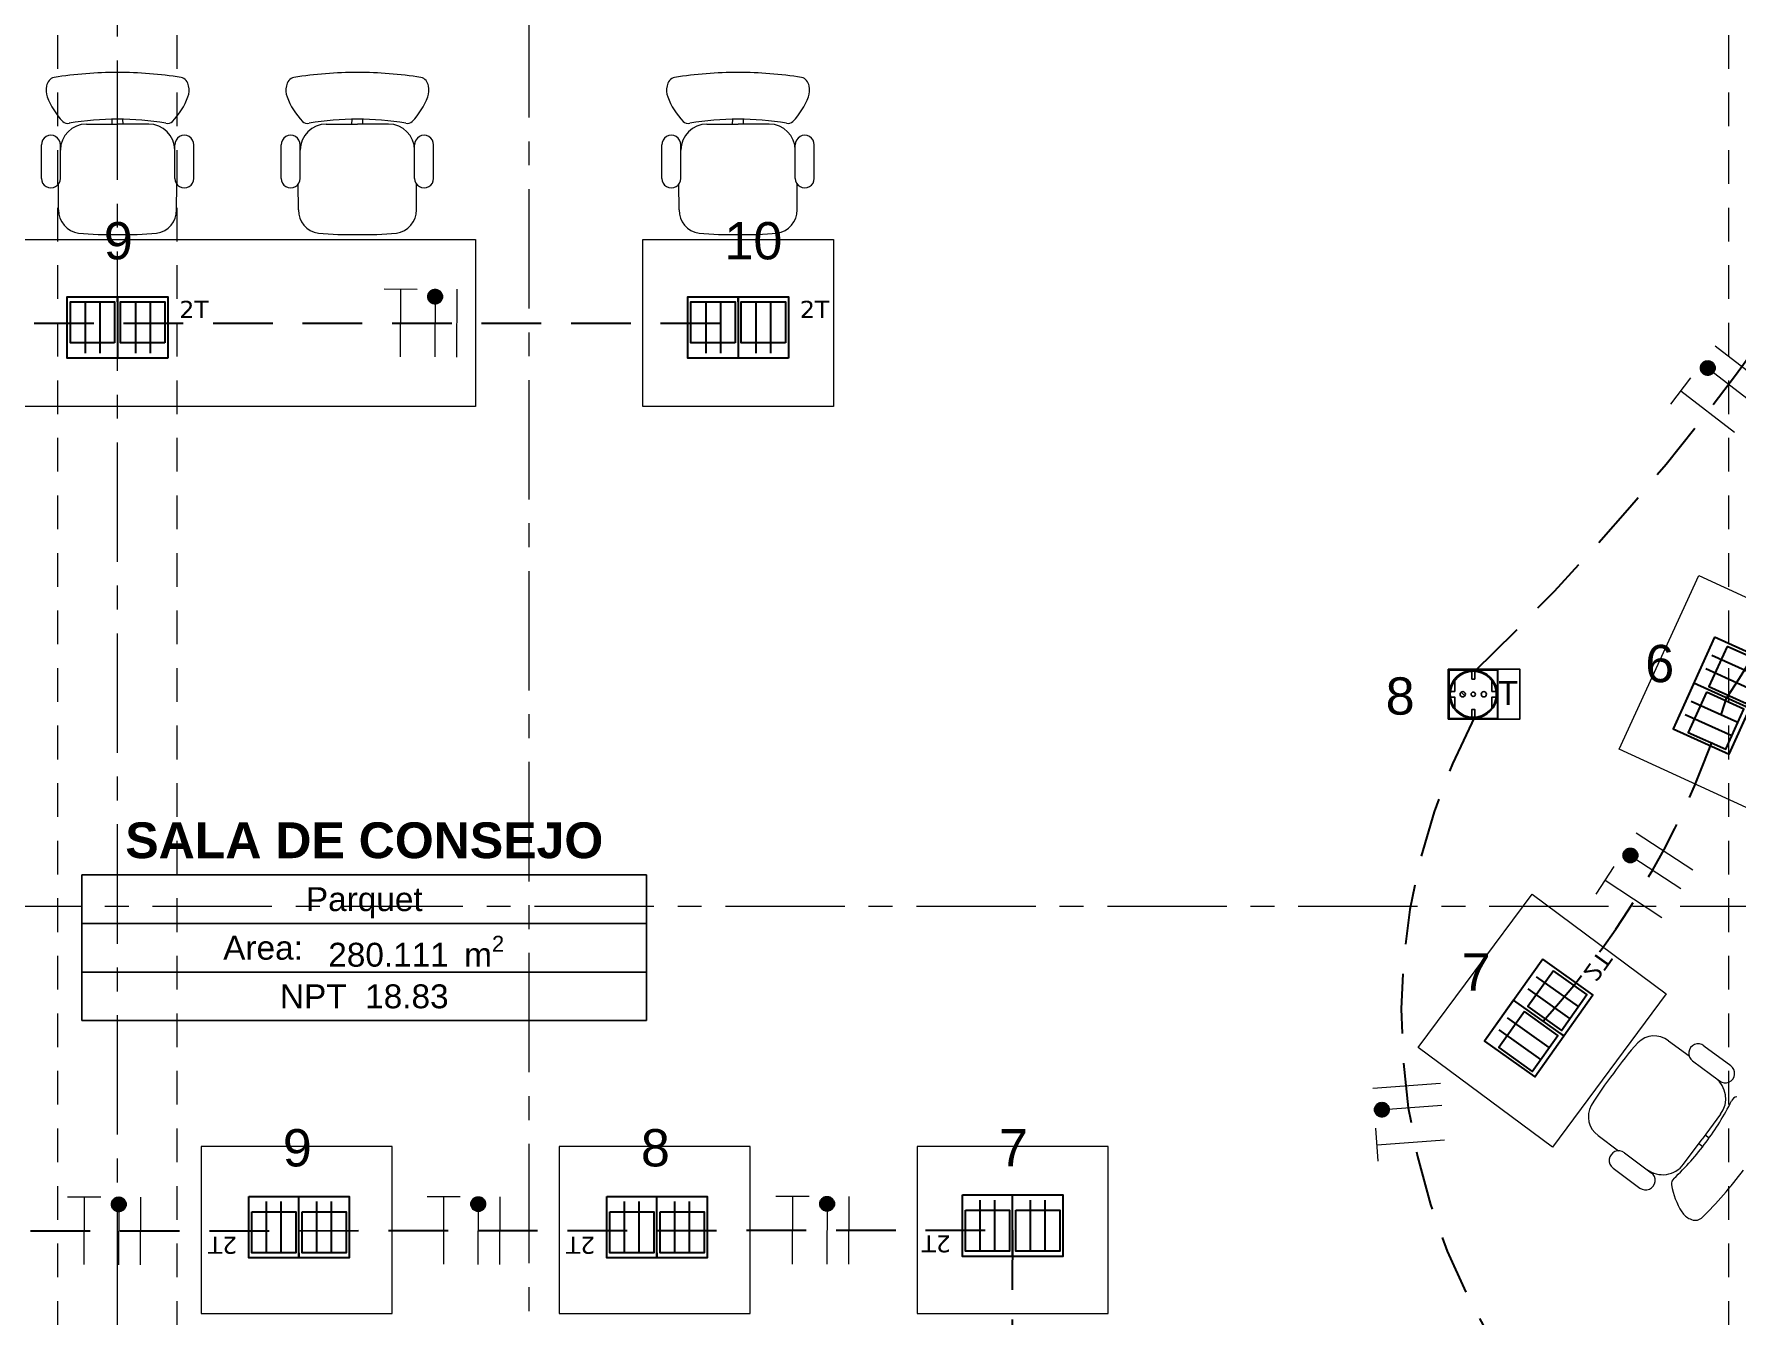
# Model space of a CAD drawing. Header units: inches. Extents: x -19 to 5698, y -728 to 92.
# Drawn here: x 406.97 to 414.1, y 32.69 to 38.06 of the extents above; entities that cross this region are included whole.
import ezdxf

# ---------------------------------------------------------------- set-up
doc = ezdxf.new("R2010")
doc.units = ezdxf.units.IN
doc.header["$MEASUREMENT"] = 0
for name, pattern in [('HIDDEN', [0.375, 0.25, -0.125]), ('Hidden Line', [0.195611, 0.141111, -0.0545]), ('Punto & Raya', [0.65, 0.5, -0.075, 0, -0.075]), ('RAYITAS', [0.375, 0.25, -0.125])]:
    doc.linetypes.add(name, pattern=pattern)
doc.layers.get('0').update_dxf_attribs({"color": 61})
for name, color, linetype, lineweight in [('00 conduct tomacorr', 120, 'HIDDEN', 30), ('00 IE LUZ EMERGENCIA', 253, 'Continuous', 0), ('T-TECHO-E', 150, 'Continuous', 20), ('TOMACORRIENTE', 22, 'RAYITAS', 9)]:
    doc.layers.add(name, color=color, linetype=linetype, lineweight=lineweight)
for name, color, linetype in [('02 _ ARQ _ ALB _ Ejes Generales', 251, 'Continuous'), ('02 _ ARQ _ ZON _ Espacio.3D', 7, 'Continuous'), ('08 _ STR _ EXT _ 09 Vigas', 251, 'Continuous'), ('Interior - Mobiliario', 7, 'Continuous'), ('Marcador - Secciones', 7, 'Continuous'), ('TOMA. SHUKO TECHO', 7, 'Continuous')]:
    doc.layers.add(name, color=color, linetype=linetype)
doc.styles.add('Annotative', font='arial.ttf')
doc.styles.add('Estilo_Generado_1', font='swisseb.ttf')
doc.styles.add('Estilo_Generado_7', font='swisse.ttf')

# ---------------------------------------------------------------- blocks, each defined once
blk = doc.blocks.new('CAJA POP UP 6 MODULOS')
at = {"layer": '00 conduct tomacorr', "linetype": 'Continuous'}
for p, q in [((-0.095, -0.165), (-0.095, -0.0151)), ((-0.052, -0.165), (-0.052, -0.0151)), ((0.052, -0.165), (0.052, -0.0151)), ((0.095, -0.165), (0.095, -0.0151)), ((0, -0.165), (0, -0.18))]:
    blk.add_line(p, q, dxfattribs=at)
for points in [[(-0.147, 0), (0.147, 0), (0.147, -0.18), (-0.147, -0.18)], [(0, 0), (0.147, 0), (0.147, -0.18), (0, -0.18)]]:
    blk.add_lwpolyline(points, close=True, dxfattribs=at)
for points in [[(-0.138, -0.045), (-0.009, -0.045), (-0.009, -0.165), (-0.138, -0.165), (-0.138, -0.045)], [(0.009, -0.045), (0.138, -0.045), (0.138, -0.165), (0.009, -0.165), (0.009, -0.045)]]:
    blk.add_lwpolyline(points, dxfattribs=at)
at = {"color": 1, "insert": (-0.1807, -0.168), "char_height": 0.05, "attachment_point": 1, "rotation": 180}
blk.add_mtext_dynamic_manual_height_columns('{\\fVerdana|b0|i0|c0|p34;2T}', width=0.000481, gutter_width=0.1561, heights=[0], dxfattribs=at)
blk = doc.blocks.new('a')
at = {"layer": 'TOMACORRIENTE', "ltscale": 0.05}
h = blk.add_hatch(color=4, dxfattribs=at)
edge = h.paths.add_edge_path()
edge.add_arc((0, 0.0752), 0.0211, 0, 360)
at = {"layer": 'TOMACORRIENTE', "color": 4}
for p, q in [((-0.1455, 0.0963), (-0.0515, 0.0963)), ((-0.0985, 0.0963), (-0.0985, -0.0966)), ((0, 0.0963), (0, -0.0963)), ((0.0623, -0.0963), (0.0623, 0.0963))]:
    blk.add_line(p, q, dxfattribs=at)
blk.add_circle((0, 0.0752), 0.0211, dxfattribs=at)
blk = doc.blocks.new('CABLE 3FACE')
at = {"layer": 'T-TECHO-E', "rotation": 59.94170052614085}
blk.add_blockref('a', (0, 0), dxfattribs=at)
blk = doc.blocks.new('TOMA. SHOKU TECHO')
at = {"true_color": 0x4554a5}
h = blk.add_hatch(dxfattribs=at)
h.set_pattern_fill('ANSI31', color=175, scale=0.67)
h.set_pattern_definition([(45, (0, 0), (-1.5041929, 1.5041929), [])])
edge = h.paths.add_edge_path()
edge.add_arc((53448.7092, 40916.3603), 0.0111, 0, 360)
edge = h.paths.add_edge_path()
edge.add_arc((53448.7094, 40916.316), 0.00897, 0, 360)
edge = h.paths.add_edge_path()
edge.add_arc((53448.7092, 40916.272), 0.0111, 0, 360)
at = {"color": 5}
for points in [[(53448.8136, 40916.2114), (53448.8136, 40916.5114), (53448.6048, 40916.5114), (53448.6048, 40916.2114), (53448.8136, 40916.2114)], [(53448.6048, 40916.4194), (53448.6048, 40916.2129), (53448.8136, 40916.2129), (53448.8136, 40916.4194), (53448.6048, 40916.4194)], [(53448.6082, 40916.4171), (53448.8102, 40916.4171), (53448.8102, 40916.2152), (53448.6082, 40916.2152), (53448.6082, 40916.4171)], [(53448.6524, 40916.3939), (53448.6976, 40916.3939), (53448.6976, 40916.4118)], [(53448.7208, 40916.4118), (53448.7208, 40916.3939), (53448.7661, 40916.3939)], [(53448.613, 40916.322), (53448.6454, 40916.322), (53448.6454, 40916.3103), (53448.613, 40916.3103)], [(53448.8054, 40916.322), (53448.7731, 40916.322), (53448.7731, 40916.3103), (53448.8054, 40916.3103)], [(53448.6524, 40916.2384), (53448.6976, 40916.2384), (53448.6976, 40916.2205)], [(53448.7208, 40916.2205), (53448.7208, 40916.2384), (53448.7661, 40916.2384)]]:
    blk.add_lwpolyline(points, dxfattribs=at)
for centre, radius in [((53448.7092, 40916.3161), 0.101), ((53448.7092, 40916.3161), 0.0963), ((53448.7092, 40916.3603), 0.0111), ((53448.7094, 40916.316), 0.00897), ((53448.7092, 40916.272), 0.0111)]:
    blk.add_circle(centre, radius, dxfattribs=at)
at = {"color": 244, "true_color": 0x991b1e}
blk.add_text('T', height=0.1005, rotation=90, dxfattribs=at).set_placement((53448.7547, 40916.4213))

msp = doc.modelspace()

# ---------------------------------------------------------------- linework, layer by layer
at = {"layer": '00 conduct tomacorr'}
for p, q in [((404.72, 36.85), (409.92, 36.85)), ((403.5799, 33.044), (411.07, 33.05)), ((411.07, 33.05), (411.0602, 31.35))]:
    msp.add_line(p, q, dxfattribs=at)
msp.add_lwpolyline([(413.0056, 35.1988, 0.328072), (413.4725, 32.0793, 1.027624), (413.6953, 31.8719, 0.031712), (414.421, 31.3882)], format="xyb", dxfattribs=at)
for centre, radius, start, end in [((406.2149, 42.4723), 9.8111, 313.80094, 335.88542), ((411.4948, 37.0327), 3.108, 325.65187, 354.69587), ((410.6822, 36.3025), 3.5302, 317.67383, 343.1483), ((410.7933, 36.1523), 5.0241, 291.77243, 324.26688)]:
    msp.add_arc(centre, radius, start, end, dxfattribs=at)
at = {"layer": '02 _ ARQ _ ALB _ Ejes Generales', "color": 251, "linetype": 'Punto & Raya', "lineweight": 13, "true_color": 0x636466}
msp.add_line((407.3201, 3.05), (407.3201, 44.9), dxfattribs=at)
at = {"layer": '02 _ ARQ _ ZON _ Espacio.3D', "color": 251, "linetype": 'Continuous', "lineweight": 13}
for p, q in [((409.5365, 34.5383), (407.1708, 34.5383)), ((407.1708, 34.5383), (407.1708, 33.9276)), ((407.1708, 34.5383), (409.5365, 34.5383)), ((407.1708, 34.3347), (407.1708, 34.5383)), ((409.5365, 33.9276), (409.5365, 34.5383)), ((409.5365, 34.5383), (409.5365, 34.3347)), ((409.5365, 34.3347), (407.1708, 34.3347)), ((407.1708, 34.3347), (409.5365, 34.3347)), ((407.1708, 34.1311), (407.1708, 34.3347)), ((409.5365, 34.3347), (409.5365, 34.1311)), ((409.5365, 34.1311), (407.1708, 34.1311)), ((407.1708, 34.1311), (409.5365, 34.1311)), ((407.1708, 33.9276), (407.1708, 34.1311)), ((409.5365, 34.1311), (409.5365, 33.9276)), ((407.1708, 33.9276), (409.5365, 33.9276)), ((409.5365, 33.9276), (407.1708, 33.9276))]:
    msp.add_line(p, q, dxfattribs=at)
at = {"layer": '08 _ STR _ EXT _ 09 Vigas', "color": 251, "linetype": 'Hidden Line', "lineweight": 13, "true_color": 0x636466}
for p, q in [((407.0701, 30.2), (407.0701, 39.4)), ((407.5701, 30.2), (407.5701, 39.4)), ((414.0701, 30.2), (414.0701, 39.4))]:
    msp.add_line(p, q, dxfattribs=at)
at = {"layer": 'Interior - Mobiliario', "color": 175, "linetype": 'Continuous', "lineweight": 13}
for p, q in [((407.1897, 37.6836), (407.3201, 37.6836)), ((407.2974, 37.6836), (407.2978, 37.704)), ((407.4504, 37.6836), (407.3201, 37.6836)), ((407.3427, 37.6836), (407.3423, 37.704)), ((408.1944, 37.6836), (408.3248, 37.6836)), ((408.3021, 37.6836), (408.3025, 37.704)), ((408.4552, 37.6836), (408.3248, 37.6836)), ((408.3474, 37.6836), (408.3471, 37.704)), ((409.7892, 37.6836), (409.9196, 37.6836)), ((409.8969, 37.6836), (409.8973, 37.704)), ((410.05, 37.6836), (409.9196, 37.6836)), ((409.9422, 37.6836), (409.9419, 37.704)), ((407.0007, 37.4563), (407.0007, 37.5965)), ((407.0805, 37.4563), (407.0805, 37.5967)), ((407.5596, 37.4563), (407.5596, 37.5967)), ((407.6394, 37.4563), (407.6394, 37.5965)), ((408.0054, 37.4563), (408.0054, 37.5965)), ((408.0853, 37.4563), (408.0853, 37.5967)), ((408.5643, 37.4563), (408.5643, 37.5967)), ((408.6442, 37.4563), (408.6442, 37.5965)), ((409.6002, 37.4563), (409.6002, 37.5965)), ((409.6801, 37.4563), (409.6801, 37.5967)), ((410.1591, 37.4563), (410.1591, 37.5967)), ((410.239, 37.4563), (410.239, 37.5965)), ((407.0729, 37.3248), (407.0723, 37.432)), ((407.5672, 37.3248), (407.5678, 37.432)), ((408.0777, 37.3248), (408.0771, 37.432)), ((408.5719, 37.3248), (408.5725, 37.432)), ((409.6725, 37.3248), (409.6719, 37.432)), ((410.1667, 37.3248), (410.1673, 37.432)), ((413.8178, 33.8431), (413.9042, 33.7796)), ((413.9664, 33.8226), (414.0789, 33.739)), ((413.9188, 33.7585), (414.0315, 33.6748)), ((414.0361, 33.5353), (413.9583, 33.4307)), ((413.5229, 33.4464), (413.6086, 33.382)), ((413.8805, 33.3261), (413.9583, 33.4307)), ((413.9448, 33.4125), (413.9615, 33.4006)), ((413.9718, 33.4489), (413.9881, 33.4364)), ((413.633, 33.3741), (413.7457, 33.2903)), ((413.5854, 33.31), (413.6979, 33.2264))]:
    msp.add_line(p, q, dxfattribs=at)
at = {"layer": 'Interior - Mobiliario', "color": 175, "linetype": 'Continuous', "lineweight": 13, "flags": 128}
for points in [[(408.82, 36.5), (405.82, 36.5), (405.82, 37.2), (408.82, 37.2)], [(410.32, 36.5), (409.52, 36.5), (409.52, 37.2), (410.32, 37.2)], [(413.6107, 35.0654), (413.9453, 35.7921), (414.5811, 35.4993), (414.2465, 34.7727)], [(412.7695, 33.8154), (413.2468, 34.4574), (413.8086, 34.0399), (413.3313, 33.3978)], [(408.47, 33.4), (407.67, 33.4), (407.67, 32.7), (408.47, 32.7)], [(409.97, 33.4), (409.17, 33.4), (409.17, 32.7), (409.97, 32.7)], [(411.47, 33.4), (410.67, 33.4), (410.67, 32.7), (411.47, 32.7)]]:
    msp.add_lwpolyline(points, close=True, dxfattribs=at)
at = {"layer": 'Interior - Mobiliario', "color": 175, "linetype": 'Continuous', "lineweight": 13}
for centre, major_axis, start_param, end_param in [((407.3197, 36.1864), (0, 1.7134), 6.282956, 6.439399), ((407.3205, 36.1864), (0, 1.7134), 6.126972, 6.283414), ((408.3244, 36.1864), (0, 1.7134), 6.282956, 6.439399), ((408.3252, 36.1864), (0, 1.7134), 6.126972, 6.283414), ((409.9192, 36.1864), (0, 1.7134), 6.282956, 6.439399), ((409.92, 36.1864), (0, 1.7134), 6.126972, 6.283414), ((407.0942, 37.8245), (0, 0.0744), 1.316199, 1.942315), ((407.064, 37.8381), (0, 0.0419), 0.242579, 1.449866), ((407.5761, 37.8381), (0, 0.0419), 4.833319, 6.040606), ((407.5459, 37.8245), (0, 0.0744), 4.340871, 4.966987), ((408.099, 37.8245), (0, 0.0744), 1.316199, 1.942315), ((408.0687, 37.8381), (0, 0.0419), 0.242579, 1.449866), ((408.5809, 37.8381), (0, 0.0419), 4.833319, 6.040606), ((408.5506, 37.8245), (0, 0.0744), 4.340871, 4.966987), ((409.6938, 37.8245), (0, 0.0744), 1.316199, 1.942315), ((409.6635, 37.8381), (0, 0.0419), 0.242579, 1.449866), ((410.1757, 37.8381), (0, 0.0419), 4.833319, 6.040606), ((410.1454, 37.8245), (0, 0.0744), 4.340871, 4.966987), ((407.295, 37.898), (0, 0.2887), 1.926573, 2.351051), ((407.3452, 37.898), (0, 0.2887), 3.932134, 4.356613), ((408.2997, 37.898), (0, 0.2887), 1.926573, 2.351051), ((408.3499, 37.898), (0, 0.2887), 3.932134, 4.356613), ((409.8945, 37.898), (0, 0.2887), 1.926573, 2.351051), ((409.9447, 37.898), (0, 0.2887), 3.932134, 4.356613), ((407.1897, 37.5741), (0, 0.1095), 0, 1.570796), ((407.1111, 37.7147), (0, 0.0287), 2.3326, 3.380474), ((407.3142, 36.5825), (0, 1.1218), 6.277925, 6.459683), ((407.3259, 36.5825), (0, 1.1218), 6.106688, 6.288446), ((407.4504, 37.5741), (0, 0.1095), 4.712389, 6.283185), ((407.5291, 37.7147), (0, 0.0287), 2.902712, 3.950586), ((408.1944, 37.5741), (0, 0.1095), 0, 1.570796), ((408.1158, 37.7147), (0, 0.0287), 2.3326, 3.380474), ((408.3189, 36.5825), (0, 1.1218), 6.277925, 6.459683), ((408.3307, 36.5825), (0, 1.1218), 6.106688, 6.288446), ((408.4552, 37.5741), (0, 0.1095), 4.712389, 6.283185), ((408.5338, 37.7147), (0, 0.0287), 2.902712, 3.950586), ((409.7892, 37.5741), (0, 0.1095), 0, 1.570796), ((409.7106, 37.7147), (0, 0.0287), 2.3326, 3.380474), ((409.9137, 36.5825), (0, 1.1218), 6.277925, 6.459683), ((409.9255, 36.5825), (0, 1.1218), 6.106688, 6.288446), ((410.05, 37.5741), (0, 0.1095), 4.712389, 6.283185), ((410.1286, 37.7147), (0, 0.0287), 2.902712, 3.950586), ((407.0406, 37.5965), (0, 0.04), 4.712389, 7.853982), ((407.5995, 37.5965), (0, 0.04), 4.712389, 7.853982), ((408.0454, 37.5965), (0, 0.04), 4.712389, 7.853982), ((408.6042, 37.5965), (0, 0.04), 4.712389, 7.853982), ((409.6402, 37.5965), (0, 0.04), 4.712389, 7.853982), ((410.199, 37.5965), (0, 0.04), 4.712389, 7.853982), ((407.0406, 37.4563), (0, 0.04), 1.570796, 4.712389), ((407.5995, 37.4563), (0, 0.04), 1.570796, 4.712389), ((408.0454, 37.4563), (0, 0.04), 1.570796, 4.712389), ((408.6042, 37.4563), (0, 0.04), 1.570796, 4.712389), ((409.6402, 37.4563), (0, 0.04), 1.570796, 4.712389), ((410.199, 37.4563), (0, 0.04), 1.570796, 4.712389), ((407.1696, 37.3227), (0, 0.097), 1.549364, 3.007057), ((407.4706, 37.3227), (0, 0.097), 3.276129, 4.733821), ((408.1743, 37.3227), (0, 0.097), 1.549364, 3.007057), ((408.4753, 37.3227), (0, 0.097), 3.276129, 4.733821), ((409.7691, 37.3227), (0, 0.097), 1.549364, 3.007057), ((410.0701, 37.3227), (0, 0.097), 3.276129, 4.733821), ((407.2793, 38.4366), (0, 1.2162), 3.040183, 3.175182), ((407.3608, 38.4366), (0, 1.2162), 3.108003, 3.243002), ((408.2841, 38.4366), (0, 1.2162), 3.040183, 3.175182), ((408.3655, 38.4366), (0, 1.2162), 3.108003, 3.243002), ((409.8789, 38.4366), (0, 1.2162), 3.040183, 3.175182), ((409.9603, 38.4366), (0, 1.2162), 3.108003, 3.243002), ((414.5869, 33.0142), (-0.9761, 0.7256), 6.181776, 6.316775), ((413.7585, 33.7668), (-0.0778, 0.0579), 4.690957, 6.148649), ((413.9426, 33.7906), (-0.0321, 0.0239), 4.712389, 7.853982), ((414.5384, 32.9488), (-0.9761, 0.7256), 6.249596, 6.384595), ((413.9482, 33.6007), (-0.0879, 0.0653), 3.141593, 4.712389), ((414.0551, 33.7069), (-0.0321, 0.0239), 1.570796, 4.712389), ((414.108, 33.5799), (-0.023, 0.0171), 5.474192, 6.522066), ((413.5789, 33.5252), (-0.0778, 0.0579), 0.134536, 1.592229), ((413.0782, 34.0923), (-0.9003, 0.6692), 3.136332, 3.31809), ((413.0711, 34.0828), (-0.9003, 0.6692), 2.965095, 3.146853), ((413.6092, 33.342), (-0.0321, 0.0239), 4.712389, 7.853982), ((413.7927, 33.3914), (-0.0879, 0.0653), 1.570796, 3.141593), ((413.7217, 33.2584), (-0.0321, 0.0239), 1.570796, 4.712389), ((413.8587, 33.2444), (-0.023, 0.0171), 6.044304, 7.092178), ((412.7565, 34.3236), (-1.3751, 1.0221), 2.985379, 3.141822), ((414.1155, 33.2826), (-0.2317, 0.1722), 0.790542, 1.21502), ((413.9367, 33.1654), (-0.0597, 0.0444), 1.199278, 1.825394), ((413.9296, 33.133), (-0.0336, 0.025), 1.691727, 2.899013)]:
    msp.add_ellipse(centre, major_axis=major_axis, ratio=0.996858, start_param=start_param, end_param=end_param, dxfattribs=at)
at = {"layer": 'Marcador - Secciones', "color": 251, "linetype": 'Punto & Raya', "lineweight": 13, "true_color": 0x636466}
for p, q in [((409.0425, 46.2111), (409.0425, 0.8878)), ((374.6667, 34.4067), (425.9403, 34.4067))]:
    msp.add_line(p, q, dxfattribs=at)

# ---------------------------------------------------------------- block references
at = {"layer": '00 conduct tomacorr'}
for name, p, xscale, yscale, zscale, rotation in [('CABLE 3FACE', (408.6498, 36.85), 1.47256122672843, 1.47256122672843, 1.47256122672843, 299.7894777823319), ('CAJA POP UP 6 MODULOS', (407.32, 36.7025), 1.432830642179531, 1.432830642179531, 1.432830642179531, 179.9999999999999), ('CAJA POP UP 6 MODULOS', (409.92, 36.7025), 1.432830642179531, 1.432830642179531, 1.432830642179531, 179.9999999999999), ('CABLE 3FACE', (414.0701, 36.5941), 1.47256122672843, 1.47256122672843, 1.47256122672843, 352.5486600144391), ('CAJA POP UP 6 MODULOS', (413.9232, 35.3419), -1.432830642179531, 1.432830642179531, 1.432830642179531, 65.72533122253576), ('CABLE 3FACE', (413.7507, 34.5589), 1.47256122672843, 1.47256122672843, 1.47256122672843, 356.7678152719196), ('CAJA POP UP 6 MODULOS', (413.1688, 34.013), -1.43283064217953, 1.432830642179531, 1.432830642179531, 54.62369689589976), ('CABLE 3FACE', (412.7273, 33.5625), 1.47256122672843, 1.47256122672843, 1.47256122672843, 34.27050546548998), ('CABLE 3FACE', (407.3244, 33.047), 1.47256122672843, 1.47256122672843, 1.47256122672843, 299.7894777823319), ('CABLE 3FACE', (408.8305, 33.0482), 1.47256122672843, 1.47256122672843, 1.47256122672843, 299.7894777823319), ('CABLE 3FACE', (410.292, 33.0494), 1.47256122672843, 1.47256122672843, 1.47256122672843, 299.7894777823319)]:
    msp.add_blockref(name, p, dxfattribs=dict(at, xscale=xscale, yscale=yscale, zscale=zscale, rotation=rotation))
at = {"layer": '00 conduct tomacorr', "xscale": 1.432830642179531, "yscale": 1.432830642179531, "zscale": 1.432830642179531}
for p in [(408.0799, 33.1914), (409.5799, 33.1914), (411.07, 33.1975)]:
    msp.add_blockref('CAJA POP UP 6 MODULOS', p, dxfattribs=at)
at = {"layer": 'TOMA. SHUKO TECHO', "rotation": 270}
msp.add_blockref('TOMA. SHOKU TECHO', (-40503.3163, 53484.0042), dxfattribs=at)

# ---------------------------------------------------------------- texts
at = {"layer": '00 IE LUZ EMERGENCIA', "style": 'Annotative'}
for tag, p in [('9', (407.2625, 37.1168, 0)), ('10', (409.8625, 37.1168, 0)), ('6', (413.7204, 35.3455, 0)), ('8', (412.6328, 35.2095, 0)), ('7', (412.9506, 34.0532, 0)), ('9', (408.0125, 33.3168, 0)), ('8', (409.5125, 33.3168, 0)), ('7', (411.0125, 33.3168, 0))]:
    msp.add_attdef(tag, p, '', height=0.1562, dxfattribs=at)
at = {"layer": '02 _ ARQ _ ZON _ Espacio.3D', "color": 251, "lineweight": 25, "attachment_point": 2}
for s, insert, char_height, style in [('\\A1;{\\pqc;\\pt0;\\fSwis721 Ex BT|b1|i0|c0|p34;SALA DE CONSEJO}', (408.3536, 34.7582), 0.15, 'Estilo_Generado_1'), ('\\A1;{\\pqc;\\pt0;\\fSwis721 Ex BT|b0|i0|c238|p34;Parquet}', (408.3536, 34.4865), 0.1, 'Estilo_Generado_7'), ('\\A1;{\\pqc;\\pt0;\\fSwis721 Ex BT|b0|i0|c238|p34;Area: }', (407.9294, 34.2829), 0.1, 'Estilo_Generado_7'), ('\\A1;{\\pqc;\\pt0,0.3;\\fSwis721 Ex BT|b0|i0|c238|p34;280.111\\fSwis721 Ex BT|b0|i0|c238|p34;\\A1{\\H.66x;\\S^  ;}\\fSwis721 Ex BT|b0|i0|c238|p34; m\\fSwis721 Ex BT|b0|i0|c238|p34;\\A1{\\H.66x;\\S2^  ;}}', (408.5712, 34.2829), 0.1, 'Estilo_Generado_7'), ('\\A1;{\\pqc;\\pt0;\\fSwis721 Ex BT|b0|i0|c238|p34;NPT  18.83}', (408.3536, 34.0794), 0.1, 'Estilo_Generado_7')]:
    msp.add_mtext(s, dxfattribs=dict(at, insert=insert, char_height=char_height, style=style))

doc.saveas('drawing.dxf')
